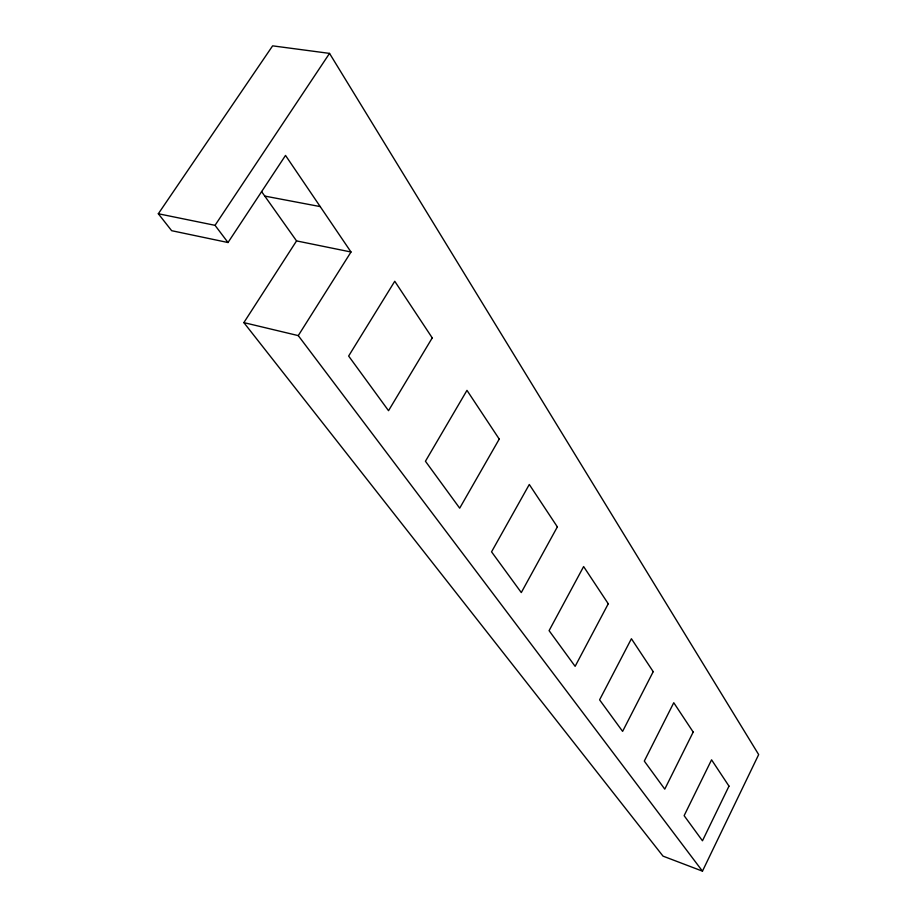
<?xml version="1.0" encoding="UTF-8"?>
<svg xmlns="http://www.w3.org/2000/svg" width="917" height="917" viewBox="0 0 917 917"><rect width="100%" height="100%" fill="white"/><g stroke="black" fill="none" stroke-linecap="round" stroke-linejoin="round"><path stroke-width="1.38" d="M702.456 871.15L758.668 754.588L329.535 53.392L272.624 45.85L158.332 213.753L171.651 230.694L228.012 242.524L285.519 155.431L351.005 252.003L298.266 335.611L702.456 871.15L663.025 856.134L243.865 322.612L296.546 240.907L261.528 191.504M158.332 213.753L215.036 225.33L329.535 53.392M264.784 196.089L320.205 206.589M296.546 240.907L351.005 252.003M243.865 322.612L298.266 335.611M215.036 225.33L228.012 242.524M728.992 786.133L702.468 840.786L684.128 815.66L711.569 759.815L728.992 786.133M693.195 732.064L664.768 789.136L644.296 761.087L673.766 702.72L693.195 732.064M653.213 671.668L622.609 731.376L599.592 699.843L631.412 638.736L653.213 671.668M608.258 603.776L575.131 666.338L549.088 630.655L583.625 566.557L608.258 603.776M557.353 526.885L521.292 592.565L491.558 551.839L529.292 484.485L557.353 526.885M499.238 439.094L459.692 508.178L425.442 461.251L466.971 390.355L499.238 439.094M432.239 337.892L388.533 410.69L348.643 356.037L394.757 281.267L432.239 337.892"/></g></svg>
